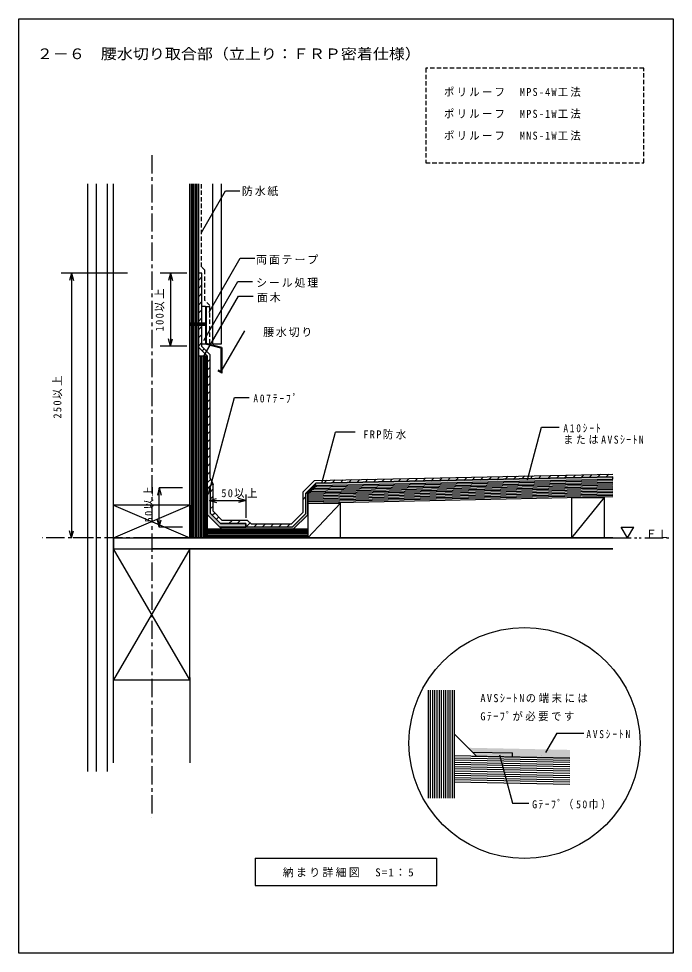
# Model space of a CAD drawing. Units: millimetres, scale not verified. Extents: x -462 to 438, y -649 to 636.
import ezdxf
from ezdxf.enums import TextEntityAlignment as Align

# ---------------------------------------------------------------- set-up
doc = ezdxf.new("R2010")
doc.units = ezdxf.units.MM
doc.header["$LTSCALE"] = 5
for name, pattern in [('CHAIN1', [8, 5, -1, 1, -1]), ('DASHED1', [1.8, 1.2, -0.6]), ('DOUBLE_CHAIN1', [8.8, 5, -1, 0.6, -0.6, 0.6, -1])]:
    doc.linetypes.add(name, pattern=pattern)
for name, color, linetype in [('0-0_境界寸法', 7, 'Continuous'), ('A-0', 4, 'Continuous'), ('A-9', 4, 'Continuous'), ('F-0', 2, 'Continuous')]:
    doc.layers.add(name, color=color, linetype=linetype)
doc.styles.add('ＭＳ ゴシック', font='')
doc.styles.get('ＭＳ ゴシック').set_extended_font_data('MS Gothic')

msp = doc.modelspace()

# ---------------------------------------------------------------- linework, layer by layer
at = {"layer": '0-0_境界寸法'}
for p, q in [((374.639, -77.813), (365.979, -62.812)), ((365.979, -62.812), (383.299, -62.812)), ((374.639, -77.813), (383.299, -62.812))]:
    msp.add_line(p, q, dxfattribs=at)
at = {"layer": '0-0_境界寸法', "linetype": 'DOUBLE_CHAIN1'}
msp.add_line((354.478, -77.813), (432.35, -77.813), dxfattribs=at)
at = {"layer": '0-0_境界寸法', "color": 2}
for q in [(-137.371, -555.588), (112.629, -518.088)]:
    msp.add_line((-137.371, -518.088), q, dxfattribs=at)
msp.add_lwpolyline([(-137.371, -555.588), (112.629, -555.588), (112.629, -518.088)], dxfattribs=at)
at = {"layer": 'A-0', "linetype": 'CHAIN1'}
msp.add_line((-279.426, 448.357), (-279.426, -461.812), dxfattribs=at)
at = {"layer": 'A-0', "color": 7}
for p, q in [((-367.926, 409.119), (-367.926, -398.819)), ((-355.926, 409.119), (-355.926, -398.819)), ((-340.926, 409.119), (-340.926, -398.819)), ((354.417, 6.11), (-53.944, -2.553)), ((-52.677, -5.528), (354.478, 3.11)), ((354.478, 3.11), (354.417, 6.11)), ((-53.944, -2.553), (-67.926, -16.535)), ((-64.926, -17.778), (-52.677, -5.528)), ((-67.926, -16.535), (-67.926, -32.57)), ((-64.926, -17.778), (-64.926, -77.813)), ((-64.926, -33.813), (-64.926, -17.778)), ((297.913, -77.813), (297.913, -22.037)), ((297.913, -22.037), (342.913, -22.037)), ((342.913, -77.813), (342.913, -22.037)), ((-64.926, -29.78), (-19.926, -29.78)), ((-19.926, -77.813), (-19.926, -29.78)), ((-84.926, -65.812), (-64.926, -45.813)), ((-84.926, -65.812), (-64.926, -45.813)), ((-182.926, -65.812), (-84.926, -65.812)), ((354.336, -77.813), (-279.426, -77.813)), ((354.336, -92.812), (-279.426, -92.812)), ((160.722, -377.899), (295.454, -380.623))]:
    msp.add_line(p, q, dxfattribs=at)
at = {"layer": 'A-0'}
for p, q in [((-201.262, -17.514), (-165.643, 115.419)), ((-165.643, 115.419), (-145.608, 115.419)), ((-45.6, -2.412), (-26.837, 67.615)), ((0.273, 67.615), (-26.837, 67.615)), ((237.114, 1.994), (256.582, 74.648)), ((256.582, 74.648), (280.608, 74.648)), ((-54.718, -7.57), (354.478, 1.11)), ((-42.632, -2.336), (-38.71, 1.74)), ((-31.321, -2.119), (-27.399, 1.957)), ((-20.009, -1.902), (-16.087, 2.174)), ((-8.698, -1.685), (-4.775, 2.392)), ((2.614, -1.467), (6.537, 2.609)), ((2.614, -1.467), (6.537, 2.609)), ((13.925, -1.25), (17.848, 2.826)), ((13.925, -1.25), (17.848, 2.826)), ((25.237, -1.033), (29.16, 3.043)), ((25.237, -1.033), (29.16, 3.043)), ((36.549, -0.816), (40.471, 3.26)), ((36.549, -0.816), (40.471, 3.26)), ((47.861, -0.599), (51.783, 3.477)), ((47.861, -0.599), (51.783, 3.477)), ((59.172, -0.382), (63.094, 3.694)), ((70.484, -0.164), (74.406, 3.912)), ((81.795, 0.053), (85.718, 4.129)), ((93.107, 0.27), (97.029, 4.346)), ((104.418, 0.488), (108.341, 4.564)), ((104.418, 0.488), (108.341, 4.564)), ((115.73, 0.705), (119.653, 4.781)), ((127.042, 0.922), (130.964, 4.998)), ((138.353, 1.139), (142.276, 5.215)), ((149.665, 1.356), (153.588, 5.432)), ((160.977, 1.573), (164.899, 5.649)), ((172.288, 1.79), (176.211, 5.867)), ((183.6, 2.008), (187.522, 6.084)), ((194.912, 2.225), (198.834, 6.301)), ((206.223, 2.442), (210.669, 7.062)), ((206.223, 2.442), (210.145, 6.518)), ((217.535, 2.659), (222.003, 7.302)), ((229.405, 3.458), (233.336, 7.542)), ((240.739, 3.698), (244.67, 7.782)), ((252.073, 3.938), (256.004, 8.023)), ((265.494, 4.223), (269.166, 8.039)), ((276.828, 4.464), (280.477, 8.256)), ((287.867, 4.397), (291.789, 8.473)), ((288.162, 4.704), (291.789, 8.473)), ((299.496, 4.944), (303.1, 8.69)), ((310.83, 5.185), (314.412, 8.907)), ((322.164, 5.425), (326.095, 9.51)), ((333.498, 5.666), (337.429, 9.75)), ((344.832, 5.906), (348.763, 9.99)), ((-64.926, -19.778), (354.478, -10.892)), ((-62.884, -15.736), (354.478, -6.891)), ((-60.843, -13.695), (354.478, -4.891)), ((-58.801, -11.653), (354.478, -2.891)), ((-56.76, -9.611), (354.478, -0.89)), ((-200.226, -26.194), (-190.226, -23.514)), ((-150.226, -26.194), (-160.226, -23.514)), ((-150.226, -18.127), (-150.226, -50.127)), ((-71.772, -25.468), (-67.85, -21.392)), ((-64.926, -21.778), (354.478, -12.892)), ((-64.926, -23.779), (354.478, -14.893)), ((-64.926, -25.779), (354.478, -16.893)), ((-64.926, -27.779), (354.478, -18.894)), ((297.913, -77.813), (342.913, -22.037)), ((-200.226, -26.194), (-190.226, -28.873)), ((-200.226, -26.194), (-150.226, -26.194)), ((-198.926, -37.908), (-194.926, -33.908)), ((-150.226, -26.194), (-160.226, -28.873)), ((-19.926, -29.78), (-64.926, -77.813)), ((-196.337, -46.633), (-192.857, -43.153)), ((-190.68, -52.289), (-187.2, -48.81)), ((-150.226, -58.113), (-184.857, -58.113)), ((-173.543, -58.113), (-169.044, -53.613)), ((-162.23, -58.113), (-157.731, -53.613)), ((-150.226, -62.812), (-144.236, -56.823)), ((-138.912, -62.812), (-134.912, -58.812)), ((-127.598, -62.812), (-123.598, -58.812)), ((-116.285, -62.812), (-112.285, -58.812)), ((-104.971, -62.812), (-100.971, -58.812)), ((-93.657, -62.812), (-89.658, -58.812)), ((-64.926, -67.812), (-202.926, -67.812)), ((-64.926, -69.812), (-202.926, -69.812)), ((-64.926, -71.812), (-202.926, -71.812)), ((-64.926, -73.813), (-202.926, -73.813)), ((-64.926, -75.813), (-202.926, -75.813)), ((-226.926, -92.812), (-331.926, -272.812)), ((-226.926, -272.812), (-331.926, -92.812)), ((354.336, -92.812), (-279.426, -92.812)), ((-331.926, -386.819), (-331.926, -269.813)), ((-226.926, -269.813), (-226.926, -386.819)), ((103.527, -287.19), (103.527, -435.508)), ((106.528, -287.19), (106.528, -435.508)), ((109.527, -287.19), (109.527, -435.508)), ((112.527, -287.19), (112.527, -435.508)), ((115.528, -287.19), (115.528, -435.508)), ((121.527, -287.19), (121.527, -435.508)), ((124.527, -287.19), (124.527, -435.508)), ((127.528, -287.19), (127.528, -435.508)), ((130.527, -287.19), (130.527, -435.508)), ((133.527, -287.19), (133.527, -435.508)), ((277.31, -345.999), (261.785, -372.89)), ((277.31, -345.999), (314.414, -345.999)), ((295.454, -383.623), (136.528, -380.41)), ((295.454, -386.623), (136.528, -383.41)), ((295.454, -389.624), (136.528, -386.411)), ((295.454, -392.624), (136.528, -389.411)), ((295.454, -395.624), (136.528, -392.412)), ((295.454, -401.626), (136.528, -398.413)), ((295.454, -404.626), (136.528, -401.413)), ((295.454, -407.627), (136.528, -404.414)), ((295.454, -410.627), (136.528, -407.415)), ((295.454, -413.628), (136.528, -410.415))]:
    msp.add_line(p, q, dxfattribs=at)
at = {"layer": 'A-0', "color": 2}
for p, q in [((-71.926, -14.878), (-55.635, 1.414)), ((-55.635, 1.414), (354.336, 10.109)), ((-194.926, -41.084), (-194.926, -4.382)), ((-71.926, -14.878), (-71.926, -42.913)), ((-202.926, -45.813), (-182.926, -65.812)), ((-184.857, -58.113), (-199.103, -43.866)), ((-182.398, -53.613), (-194.926, -41.084)), ((-87.825, -58.812), (-71.926, -42.913)), ((-147.725, -53.613), (-182.398, -53.613)), ((-147.725, -53.613), (-142.075, -58.812)), ((-87.825, -58.812), (-142.075, -58.812))]:
    msp.add_line(p, q, dxfattribs=at)
at = {"layer": 'A-0', "color": 3}
for p, q in [((-53.944, -2.553), (354.417, 6.11)), ((-52.677, -5.528), (354.478, 3.11)), ((-67.926, -16.535), (-53.944, -2.553)), ((-64.926, -17.778), (-52.677, -5.528)), ((-64.926, -17.778), (354.478, -8.891)), ((-67.926, -16.535), (-67.926, -44.57)), ((-64.926, -29.78), (354.478, -20.894)), ((-86.168, -62.812), (-67.926, -44.57)), ((-86.168, -62.812), (-185.926, -62.812)), ((-202.926, -65.812), (-64.926, -65.812)), ((-64.926, -65.812), (-202.926, -65.812)), ((-331.926, -272.812), (-331.926, -92.812)), ((-226.926, -272.812), (-226.926, -92.812)), ((-331.926, -272.812), (-226.926, -272.812)), ((100.527, -287.19), (100.527, -435.508)), ((118.527, -287.19), (118.527, -435.508)), ((136.528, -287.19), (136.528, -435.508)), ((167.402, -378.034), (136.723, -347.354)), ((161.514, -372.146), (216.091, -373.266)), ((216.091, -372.51), (216.097, -372.51)), ((295.454, -380.623), (136.528, -377.41)), ((216.091, -373.266), (216.091, -379.018)), ((255.776, -376.566), (255.773, -376.566)), ((295.454, -398.625), (136.528, -395.412)), ((295.454, -416.629), (136.528, -413.416))]:
    msp.add_line(p, q, dxfattribs=at)
at = {"layer": 'A-0', "color": 7}
msp.add_lwpolyline([(-67.926, -44.57), (-86.168, -62.812), (-182.926, -62.812)], dxfattribs=at)
at = {"layer": 'A-0'}
for points in [[(-185.926, -62.812), (-150.226, -62.812), (-150.226, -58.113)], [(198.872, -376.088), (216.679, -442.545), (239.002, -442.545)]]:
    msp.add_lwpolyline(points, dxfattribs=at)
at = {"layer": 'A-0', "color": 2}
msp.add_lwpolyline([(-184.857, -58.113), (-150.226, -58.113), (-150.226, -62.812)], dxfattribs=at)
at = {"layer": 'A-0', "color": 7}
msp.add_circle((233.04, -359.792), 158.804, dxfattribs=at)
for points in [[(155.616, -366.248), (161.514, -372.146), (216.091, -373.266)], [(216.091, -373.266), (295.559, -369.168), (155.616, -366.248)], [(216.091, -373.266), (295.454, -380.623), (295.559, -369.168)], [(216.091, -373.266), (216.091, -379.018), (295.454, -380.623)]]:
    msp.add_solid(points, dxfattribs=at)
at = {"layer": 'A-0', "color": 254}
msp.add_solid([(161.514, -372.146), (167.402, -378.034), (216.091, -373.266), (216.091, -379.018)], dxfattribs=at)
at = {"layer": 'A-9'}
for p, q in [((-331.926, -32.812), (-331.926, 409.119)), ((-226.926, -77.813), (-226.926, 409.119)), ((-224.926, -77.813), (-224.926, 409.119)), ((-222.927, -77.813), (-222.927, 409.119)), ((-220.926, -77.813), (-220.926, 409.119)), ((-218.926, -77.813), (-218.926, 409.119)), ((-216.926, -77.813), (-216.926, 409.119)), ((-211.086, 342.368), (-178.195, 399.338)), ((-178.195, 399.338), (-158.144, 399.338)), ((-200.63, 232.636), (-157.829, 306.767)), ((-157.829, 306.767), (-137.779, 306.767)), ((-312.791, 286.083), (-403.964, 286.083)), ((-389.857, 286.083), (-392.536, 276.083)), ((-389.857, 286.083), (-387.178, 276.083)), ((-389.857, 286.083), (-389.857, -77.813)), ((-231.323, 286.083), (-268.014, 286.083)), ((-253.742, 286.083), (-256.422, 276.083)), ((-253.742, 286.083), (-251.063, 276.083)), ((-253.742, 286.083), (-253.742, 186.083)), ((-214.926, 276.81), (-210.398, 281.339)), ((-214.926, 265.496), (-210.398, 270.024)), ((-208.016, 193.77), (-161.094, 275.041)), ((-161.094, 275.041), (-141.044, 275.041)), ((-214.926, 254.183), (-210.398, 258.711)), ((-214.398, 254.711), (-210.398, 258.711)), ((-214.926, 242.869), (-210.398, 247.397)), ((-207.307, 172.951), (-160.094, 254.725)), ((-160.094, 254.725), (-140.044, 254.725)), ((-214.926, 231.555), (-210.398, 236.083)), ((-214.926, 231.555), (-210.398, 236.083)), ((-214.398, 232.084), (-210.398, 236.083)), ((-205.398, 240.289), (-210.398, 240.289)), ((-204.397, 240.289), (-199.397, 240.289)), ((-214.926, 220.241), (-210.398, 224.769)), ((-214.926, 208.927), (-210.398, 213.455)), ((-214.398, 209.456), (-210.398, 213.455)), ((-183.927, 151.081), (-151.58, 207.106)), ((-253.742, 186.083), (-256.422, 196.083)), ((-253.742, 186.083), (-251.063, 196.083)), ((-214.926, 197.614), (-210.398, 202.142)), ((-214.398, 198.142), (-210.398, 202.142)), ((-231.323, 186.083), (-268.014, 186.083)), ((-214.926, 186.3), (-210.398, 190.828)), ((-205.398, 188.751), (-210.398, 188.751)), ((-210.325, 179.587), (-207.497, 182.415)), ((-212.926, 172.187), (-212.926, -77.813)), ((-210.926, 172.187), (-210.926, -77.813)), ((-208.927, 172.187), (-208.927, -77.813)), ((-206.926, 172.187), (-206.926, -77.813)), ((-204.926, 172.187), (-204.926, -77.813)), ((-202.926, 164.257), (-198.926, 168.257)), ((-202.926, 153.257), (-198.926, 157.257)), ((-202.926, 142.257), (-198.926, 146.257)), ((-202.926, 131.257), (-198.926, 135.257)), ((-202.926, 120.257), (-198.926, 124.257)), ((-202.926, 109.257), (-198.926, 113.257)), ((-202.926, 98.257), (-198.926, 102.257)), ((-202.926, 87.257), (-198.926, 91.257)), ((-202.926, 76.257), (-198.926, 80.257)), ((-202.926, 65.257), (-198.926, 69.257)), ((-202.926, 54.257), (-198.926, 58.257)), ((-202.926, 43.257), (-198.926, 47.257)), ((-202.928, 26.498), (-202.926, 26.5)), ((-202.926, 32.257), (-198.926, 36.257)), ((-202.926, 32.257), (-198.926, 36.257)), ((-202.926, 20.943), (-198.926, 24.943)), ((-202.926, 9.629), (-198.926, 13.629)), ((-202.926, -1.685), (-198.208, 3.033)), ((-202.926, -1.685), (-198.926, 2.315)), ((-269.07, -9.077), (-266.39, -19.077)), ((-269.07, -62.812), (-269.07, -9.077)), ((-202.056, -9.077), (-195.673, -2.694)), ((-199.103, -14.634), (-194.926, -10.456)), ((-198.902, -24.312), (-194.902, -20.312)), ((-331.926, -77.813), (-226.926, -32.812)), ((-331.926, -32.812), (-226.926, -77.813)), ((-269.07, -62.812), (-271.749, -52.812)), ((-269.07, -62.812), (-266.39, -52.812)), ((-237.07, -62.812), (-269.07, -62.812)), ((-389.857, -77.813), (-392.536, -67.812)), ((-389.857, -77.813), (-387.178, -67.812)), ((-331.926, -101.813), (-331.926, -77.813))]:
    msp.add_line(p, q, dxfattribs=at)
at = {"layer": 'A-9', "color": 3}
for p, q in [((-214.926, -77.813), (-214.926, 409.119)), ((-205.398, 240.289), (-204.397, 240.289)), ((-205.398, 240.289), (-205.398, 188.751)), ((-204.397, 240.289), (-204.397, 189.518)), ((-184.254, 183.086), (-205.398, 188.751)), ((-183.254, 183.853), (-204.397, 189.518)), ((-184.254, 183.086), (-184.254, 150.586)), ((-183.254, 183.853), (-183.254, 148.853)), ((-202.926, 172.187), (-214.926, 172.187)), ((-202.926, -77.813), (-202.926, 172.187)), ((-183.254, 148.853), (-188.466, 151.862)), ((-184.254, 150.586), (-188.198, 152.862)), ((-331.926, -77.813), (-331.926, -32.812)), ((-226.926, -32.812), (-331.926, -32.812)), ((-226.926, -32.812), (-226.926, -77.813)), ((-331.926, -77.813), (354.336, -77.813)), ((-331.926, -77.813), (-331.926, -92.812)), ((-331.926, -92.812), (354.336, -92.812))]:
    msp.add_line(p, q, dxfattribs=at)
at = {"layer": 'A-9', "color": 7}
for p, q in [((-195.662, 189.212), (-195.662, 409.119)), ((-183.661, 189.212), (-183.661, 409.119)), ((-205.398, 217.515), (-226.926, 217.515)), ((-205.398, 216.916), (-226.926, 216.916)), ((-205.398, 216.315), (-226.926, 216.315)), ((-205.398, 215.715), (-226.926, 215.715)), ((-205.398, 215.116), (-226.926, 215.116)), ((-205.398, 214.515), (-226.926, 214.515)), ((-195.662, 189.212), (-183.661, 189.212)), ((-67.926, -32.57), (-67.926, -44.57)), ((-64.926, -45.813), (-64.926, -33.813)), ((-380.212, -77.813), (-387.359, -77.813))]:
    msp.add_line(p, q, dxfattribs=at)
at = {"layer": 'A-9', "color": 2}
for p, q in [((-210.398, 286.083), (-214.926, 286.083)), ((-210.398, 185.316), (-210.398, 286.083)), ((-202.926, 172.187), (-214.926, 184.188)), ((-210.398, 185.316), (-198.926, 173.844)), ((-198.926, 4.656), (-198.926, 173.844)), ((-198.926, 4.656), (-194.926, -4.382)), ((-199.103, -9.113), (-202.926, -9.113)), ((-199.103, -9.113), (-199.103, -43.866))]:
    msp.add_line(p, q, dxfattribs=at)
at = {"layer": 'A-9', "color": 3, "linetype": 'DASHED1'}
for p, q in [((-206.398, 248.799), (-206.398, 290.338)), ((-199.397, 241.799), (-206.398, 248.799)), ((-199.397, 189.543), (-199.397, 241.799))]:
    msp.add_line(p, q, dxfattribs=at)
at = {"layer": 'A-9', "color": 7, "linetype": 'CHAIN1'}
msp.add_line((-279.426, -77.813), (-430.243, -77.813), dxfattribs=at)
at = {"layer": 'A-9', "color": 7, "linetype": 'DASHED1'}
msp.add_lwpolyline([(97.324, 438.103), (397.324, 438.103), (397.324, 568.103), (97.324, 568.103)], close=True, dxfattribs=at)
at = {"layer": 'A-9', "color": 3, "linetype": 'DASHED1'}
for points in [[(-206.398, 290.338), (-210.926, 294.867), (-210.926, 409.119)], [(-205.398, 240.289), (-204.397, 240.289), (-199.397, 240.289)]]:
    msp.add_lwpolyline(points, dxfattribs=at)
at = {"layer": 'A-9'}
msp.add_lwpolyline([(-237.07, -9.077), (-269.07, -9.077), (-271.749, -19.077)], dxfattribs=at)
at = {"layer": 'A-9', "color": 7}
for points in [[(354.478, 3.11), (354.417, 6.11), (-53.944, -2.553)], [(-52.677, -5.528), (354.478, 3.11), (-53.944, -2.553)], [(-52.677, -5.528), (-53.944, -2.553), (-67.926, -16.535)], [(-64.926, -17.778), (-52.677, -5.528), (-67.926, -16.535)], [(-64.926, -17.778), (-67.926, -16.535), (-67.926, -44.57)], [(-67.926, -44.57), (-64.926, -45.813), (-64.926, -17.778)], [(-67.926, -44.57), (-86.168, -62.812), (-64.926, -45.813)], [(-86.168, -62.812), (-84.926, -65.812), (-64.926, -45.813)], [(-185.926, -62.812), (-182.926, -65.812), (-84.926, -65.812)], [(-86.168, -62.812), (-185.926, -62.812), (-84.926, -65.812)]]:
    msp.add_solid(points, dxfattribs=at)
at = {"layer": 'A-9', "color": 9}
for points in [[(-199.103, -9.113), (-202.926, -9.113), (-202.926, -45.813)], [(-202.926, -45.813), (-199.103, -43.866), (-199.103, -9.113)], [(-202.926, -45.813), (-185.926, -62.812), (-199.103, -43.866)], [(-185.926, -62.812), (-184.857, -58.113), (-199.103, -43.866)], [(-185.926, -62.812), (-150.226, -62.812), (-150.226, -58.113)], [(-185.926, -62.812), (-150.226, -58.113), (-184.857, -58.113)]]:
    msp.add_solid(points, dxfattribs=at)
at = {"layer": 'F-0'}
msp.add_lwpolyline([(-462.371, -648.842), (-462.371, 636.158), (437.629, 636.158), (437.629, -648.842)], close=True, dxfattribs=at)

# ---------------------------------------------------------------- texts
at = {"layer": '0-0_境界寸法', "style": 'ＭＳ ゴシック', "width": 1.1}
msp.add_text('２－６\u3000腰水切り取合部（立上り：ＦＲＰ密着仕様）', height=14.66, dxfattribs=at).set_placement((-437.371, 576.158), align=Align.BOTTOM_LEFT)
at = {"layer": '0-0_境界寸法', "char_height": 11, "attachment_point": 7, "style": 'ＭＳ ゴシック'}
for s, insert in [('\\T1.17;ＦＬ', (399.638, -77.813)), ('\\T1.21;納まり詳細図\u3000S=1：5', (-99.246, -544.338))]:
    msp.add_mtext(s, dxfattribs=dict(at, insert=insert))
at = {"layer": 'A-0', "color": 7, "char_height": 11, "attachment_point": 7, "style": 'ＭＳ ゴシック'}
for s, insert in [('\\T1.39;\\W0.85;A07ﾃｰﾌﾟ', (-139.645, 107.919)), ('\\T1.39;\\W0.85;A10ｼｰﾄ', (286.571, 67.149)), ('\\T1.26;\\W0.95;FRP防水', (11.357, 57.833)), ('\\T1.24;\\W0.95;50以上', (-183.807, -22.971)), ('\\T1.25;\\W0.95;AVSｼｰﾄNの端末には', (172.365, -304.777)), ('\\T1.24;\\W0.95;Gﾃｰﾌﾟが必要です', (172.365, -329.777)), ('\\T1.39;\\W0.85;AVSｼｰﾄN', (318.207, -353.446)), ('\\T1.28;\\W0.9;Gﾃｰﾌﾟ（50巾）', (243.507, -450.958))]:
    msp.add_mtext(s, dxfattribs=dict(at, insert=insert))
at = {"layer": 'A-9', "color": 7, "char_height": 11, "attachment_point": 7, "style": 'ＭＳ ゴシック'}
for s, insert in [('\\T1.22;\\W0.95;ポリルーフ\u3000MPS-4W工法', (122.321, 528.584)), ('\\T1.22;\\W0.95;ポリルーフ\u3000MPS-1W工法', (122.321, 498.584)), ('\\T1.22;\\W0.95;ポリルーフ\u3000MNS-1W工法', (122.321, 468.584)), ('\\T1.17;防水紙', (-155.484, 391.966)), ('\\T1.17;両面テープ', (-135.839, 298.125)), ('\\T1.17;シール処理', (-135.839, 266.399)), ('\\T1.17;面木', (-134.839, 246.083)), ('\\T1.17;腰水切り', (-126.325, 198.464)), ('\\T1.28;\\W0.9;またはAVSｼｰﾄN', (286.571, 51.192))]:
    msp.add_mtext(s, dxfattribs=dict(at, insert=insert))
at = {"layer": 'A-9', "color": 7, "char_height": 11, "attachment_point": 7, "rotation": 90, "style": 'ＭＳ ゴシック'}
for s, insert in [('\\T1.26;\\W0.95;100以上', (-261.855, 206.214)), ('\\T1.26;\\W0.95;250以上', (-402.477, 86.325)), ('\\T1.24;\\W0.95;50以上', (-276.82, -56.369))]:
    msp.add_mtext(s, dxfattribs=dict(at, insert=insert))

doc.saveas('drawing.dxf')
